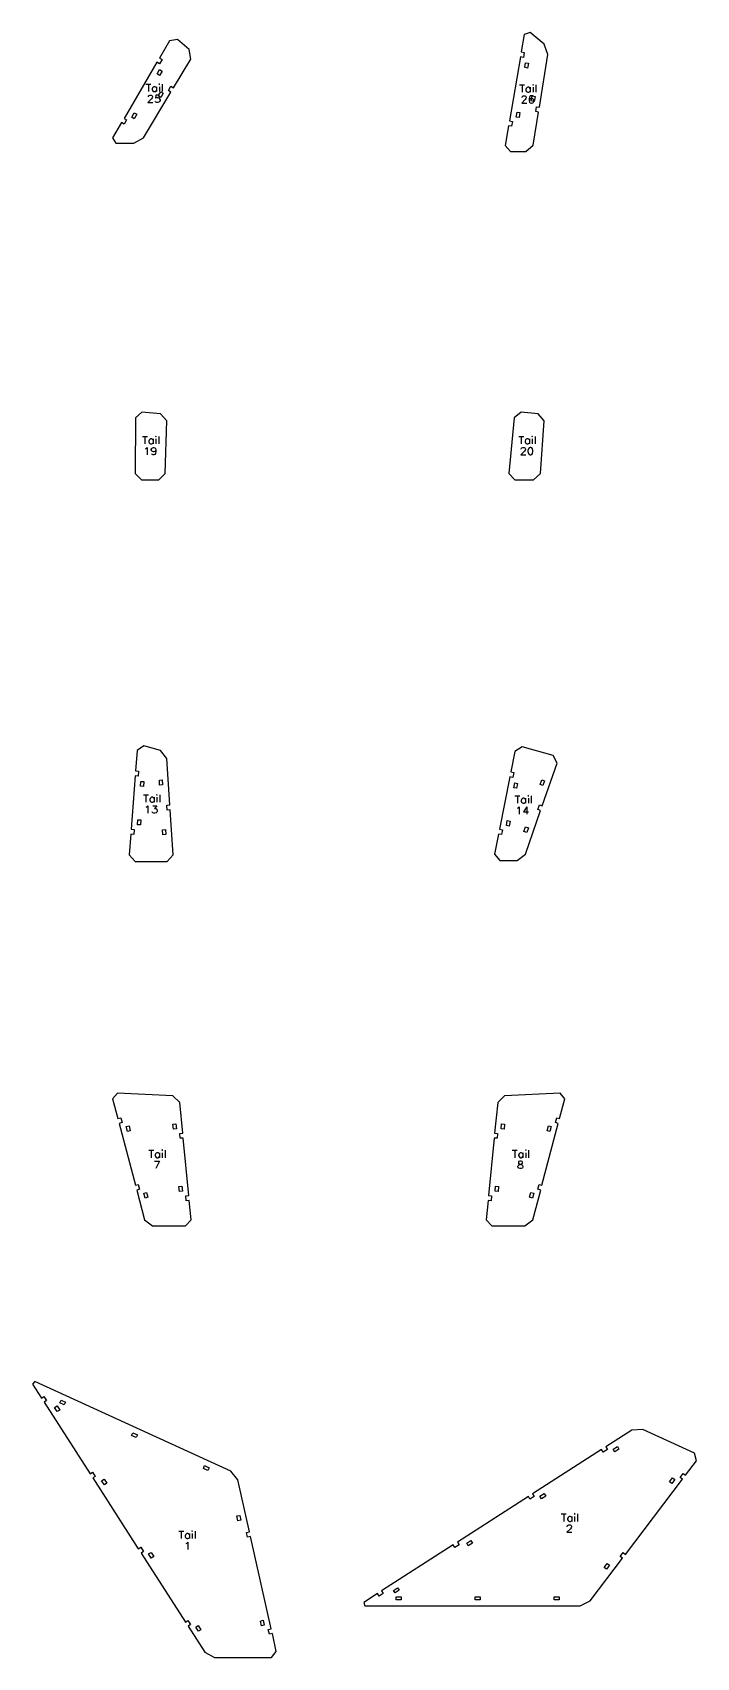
# Model space of a CAD drawing. Header units: metres. Extents: x 97 to 13275, y 12 to 1930.
# Drawn here: x 11595 to 12265, y 37 to 1677 of the extents above; entities that cross this region are included whole.
import ezdxf

# ---------------------------------------------------------------- set-up
doc = ezdxf.new("R2010")
doc.units = ezdxf.units.M
doc.layers.add('tail_cuts', color=1, linetype='Continuous')
doc.layers.add('tail_marks', color=2, linetype='Continuous')

msp = doc.modelspace()

# ---------------------------------------------------------------- linework, layer by layer
at = {"layer": 'tail_cuts'}
for points in [[(12076.9, 1557.1), (12092.5, 1557.1), (12099.9, 1563.4), (12105.3, 1596.8), (12102.3, 1597.3), (12103.1, 1602.3), (12106, 1601.8), (12114.6, 1655), (12110.7, 1665.4), (12096.7, 1677.2), (12090.8, 1675), (12087.8, 1657.5), (12090.8, 1657), (12089.9, 1652.1), (12087, 1652.6), (12075.9, 1588), (12078.8, 1587.5), (12078, 1582.5), (12075, 1583), (12071.6, 1563.3)], [(11678.6, 1565.4), (11697, 1565.4), (11706.6, 1570.8), (11734.3, 1617.1), (11731.8, 1618.6), (11734.3, 1622.9), (11736.9, 1621.3), (11754.4, 1650.4), (11752.8, 1660), (11740.9, 1670), (11732.8, 1668.6), (11722.7, 1651.4), (11725.3, 1649.9), (11722.8, 1645.5), (11720.2, 1647.1), (11687, 1590.5), (11689.6, 1589), (11687.1, 1584.6), (11684.5, 1586.2), (11675.5, 1570.9)], [(12092, 1646.7), (12095, 1646.2), (12094.1, 1641.2), (12091.2, 1641.7)], [(11722.8, 1639.7), (11725.4, 1638.2), (11722.9, 1633.9), (11720.3, 1635.4)], [(11724, 1611.6), (11721.5, 1613.1), (11724, 1617.4), (11726.6, 1615.9)], [(12100.9, 1607.7), (12097.9, 1608.1), (12098.7, 1613.1), (12101.7, 1612.6)], [(11697.2, 1596.1), (11699.8, 1594.6), (11697.3, 1590.2), (11694.7, 1591.8)], [(12083.5, 1596.8), (12086.4, 1596.3), (12085.6, 1591.4), (12082.6, 1591.9)], [(11704.5, 1225.7), (11722, 1225.7), (11728.5, 1232.1), (11730.1, 1285.3), (11723.9, 1292.3), (11704.9, 1294.2), (11698.5, 1288.5), (11698.2, 1232.1)], [(12081.1, 1225.9), (12100.2, 1225.9), (12107, 1232.2), (12110.8, 1285.4), (12104.9, 1292.3), (12087.6, 1294.1), (12080.6, 1288.4), (12075.3, 1232.2)], [(11698.1, 840.8), (11730.5, 840.8), (11736.4, 847.2), (11733.5, 892.8), (11730.5, 892.6), (11730.2, 897.6), (11733.2, 897.8), (11730.2, 944.5), (11723.7, 952.5), (11706.8, 957.2), (11700.2, 952.6), (11698.6, 932), (11701.6, 931.7), (11701.2, 926.8), (11698.2, 927), (11694.2, 873.3), (11697.2, 873), (11696.8, 868), (11693.8, 868.3), (11692.2, 847.2)], [(12066, 841.8), (12083.6, 841.8), (12092, 847.9), (12107.3, 892.1), (12104.4, 893.1), (12106.1, 897.8), (12108.9, 896.8), (12123.8, 940), (12119.8, 947.7), (12088.6, 956.3), (12081.2, 951.8), (12077.2, 931), (12080.1, 930.4), (12079.1, 925.5), (12076.2, 926.1), (12065.8, 873.2), (12068.8, 872.7), (12067.8, 867.8), (12064.8, 868.3), (12060.9, 848.1)], [(11703.8, 921.5), (11706.8, 921.3), (11706.5, 916.3), (11703.5, 916.6)], [(11725.9, 918), (11722.9, 917.8), (11722.6, 922.8), (11725.6, 923)], [(12081.1, 920.1), (12084.1, 919.5), (12083.1, 914.6), (12080.2, 915.1)], [(12109.6, 917.3), (12106.8, 918.2), (12108.4, 923), (12111.3, 922)], [(11700.9, 882.8), (11703.9, 882.6), (11703.5, 877.6), (11700.5, 877.8)], [(11729.1, 867.9), (11726.1, 867.7), (11725.8, 872.7), (11728.8, 872.9)], [(12073.6, 881.9), (12076.6, 881.3), (12075.6, 876.4), (12072.7, 877)], [(12093.2, 869.8), (12090.4, 870.8), (12092, 875.5), (12094.9, 874.5)], [(11715.7, 472.9), (11749, 472.9), (11754.7, 479.2), (11752.8, 498.6), (11749.8, 498.3), (11749.3, 503.3), (11752.3, 503.6), (11746.7, 561.5), (11743.7, 561.3), (11743.2, 566.2), (11746.2, 566.5), (11743.2, 597.5), (11736.3, 604.2), (11680.3, 607), (11675.5, 601.2), (11680.8, 581.2), (11683.7, 582), (11685, 577.2), (11682.1, 576.4), (11698.5, 514), (11701.4, 514.7), (11702.7, 509.9), (11699.8, 509.1), (11707.7, 479)], [(12058.2, 472.9), (12091.5, 472.9), (12099.4, 479), (12107.4, 509.1), (12104.5, 509.9), (12105.7, 514.7), (12108.6, 514), (12125.1, 576.4), (12122.2, 577.2), (12123.5, 582), (12126.4, 581.2), (12131.6, 601.2), (12126.9, 607), (12070.9, 604.2), (12064, 597.5), (12060.9, 566.5), (12063.9, 566.2), (12063.4, 561.3), (12060.5, 561.5), (12054.8, 503.6), (12057.8, 503.3), (12057.3, 498.3), (12054.4, 498.6), (12052.5, 479.2)], [(11739.8, 570.9), (11736.8, 570.6), (11736.3, 575.6), (11739.3, 575.9)], [(12067.9, 575.9), (12070.9, 575.6), (12070.4, 570.6), (12067.4, 570.9)], [(11689.1, 573.1), (11692, 573.9), (11693.3, 569), (11690.4, 568.3)], [(12116.7, 568.3), (12113.8, 569), (12115.1, 573.9), (12118, 573.1)], [(11745.9, 508), (11742.9, 507.7), (11742.4, 512.7), (11745.4, 513)], [(12061.8, 513), (12064.8, 512.7), (12064.3, 507.7), (12061.3, 508)], [(11706.9, 505.8), (11709.8, 506.6), (11711.1, 501.8), (11708.2, 501)], [(12099, 501), (12096.1, 501.8), (12097.4, 506.6), (12100.3, 505.8)], [(11778.2, 37.4), (11835.6, 37.4), (11840.6, 43.6), (11836.6, 61.6), (11833.6, 60.9), (11832.5, 65.8), (11835.5, 66.4), (11814.6, 159.4), (11811.7, 158.7), (11810.6, 163.6), (11813.5, 164.2), (11801.8, 216.7), (11794.6, 225.5), (11597, 315.9), (11594.6, 313.2), (11603.6, 299.2), (11606.1, 300.8), (11608.8, 296.6), (11606.3, 295), (11652.7, 222.8), (11655.2, 224.4), (11657.9, 220.2), (11655.4, 218.6), (11701.4, 147), (11703.9, 148.7), (11706.6, 144.5), (11704.1, 142.8), (11748.9, 73.1), (11751.4, 74.8), (11754.1, 70.6), (11751.6, 68.9), (11768.4, 42.7)], [(11628, 295.1), (11626.7, 292.4), (11622.2, 294.5), (11623.4, 297.2)], [(11616.9, 289.7), (11619.4, 291.3), (11622.1, 287.1), (11619.6, 285.5)], [(11700.4, 262), (11699.2, 259.3), (11694.6, 261.4), (11695.9, 264.1)], [(11929.8, 89.6), (12147.1, 89.6), (12157.2, 94.6), (12189.8, 137.5), (12187.4, 139.3), (12190.4, 143.2), (12192.8, 141.4), (12250.4, 217.3), (12248, 219.1), (12251, 223.1), (12253.4, 221.3), (12264.5, 235.9), (12262.6, 243.6), (12210.4, 267.5), (12199.2, 266.7), (12173, 249.9), (12174.6, 247.4), (12170.4, 244.7), (12168.8, 247.2), (12099.1, 202.4), (12100.7, 199.9), (12096.5, 197.2), (12094.9, 199.7), (12023.4, 153.8), (12025, 151.2), (12020.8, 148.5), (12019.2, 151.1), (11946.9, 104.7), (11948.5, 102.1), (11944.3, 99.4), (11942.7, 102), (11928.8, 93)], [(12184.7, 250.2), (12186.3, 247.7), (12182.1, 245), (12180.5, 247.5)], [(11772.9, 228.9), (11771.6, 226.2), (11767.1, 228.2), (11768.3, 231)], [(11664.4, 215.8), (11666.9, 217.4), (11669.6, 213.2), (11667.1, 211.6)], [(12239.6, 212.9), (12237.2, 214.8), (12240.2, 218.7), (12242.6, 216.9)], [(12110.8, 202.8), (12112.4, 200.2), (12108.2, 197.5), (12106.6, 200.1)], [(11804.8, 176), (11801.8, 175.3), (11800.7, 180.2), (11803.7, 180.8)], [(12036.9, 155.3), (12038.5, 152.8), (12034.3, 150.1), (12032.7, 152.6)], [(11711.8, 141.9), (11714.4, 143.5), (11717.1, 139.3), (11714.5, 137.7)], [(12173.9, 126.5), (12171.5, 128.3), (12174.5, 132.3), (12176.9, 130.4)], [(11963, 107.8), (11964.6, 105.3), (11960.4, 102.6), (11958.8, 105.1)], [(11961.6, 95.6), (11961.6, 98.6), (11966.6, 98.6), (11966.6, 95.6)], [(12041.2, 95.6), (12041.2, 98.6), (12046.2, 98.6), (12046.2, 95.6)], [(12120.9, 95.6), (12120.9, 98.6), (12125.9, 98.6), (12125.9, 95.6)], [(11759.3, 68), (11761.8, 69.6), (11764.5, 65.4), (11762, 63.8)], [(11828.5, 70), (11825.6, 69.3), (11824.5, 74.2), (11827.4, 74.9)]]:
    msp.add_lwpolyline(points, close=True, dxfattribs=at)
at = {"layer": 'tail_marks'}
for p, q in [((11709, 1625), (11714, 1625)), ((11711.5, 1625), (11711.5, 1617.5)), ((11722.6, 1625.3), (11722.2, 1625)), ((11722.2, 1625), (11722.6, 1624.6)), ((11722.9, 1625), (11722.6, 1625.3)), ((11722.6, 1624.6), (11722.9, 1625)), ((11725.4, 1625), (11725.4, 1617.5)), ((12086.1, 1624.4), (12091.1, 1624.4)), ((12088.6, 1624.4), (12088.6, 1616.9)), ((12099.6, 1624.8), (12099.3, 1624.4)), ((12099.3, 1624.4), (12099.6, 1624.1)), ((12100, 1624.4), (12099.6, 1624.8)), ((12099.6, 1624.1), (12100, 1624.4)), ((12102.5, 1624.4), (12102.5, 1616.9)), ((11714.7, 1610.1), (11711.1, 1606.5)), ((11711.5, 1612.6), (11711.8, 1613.3)), ((11711.5, 1612.2), (11711.5, 1612.6)), ((11711.8, 1613.3), (11712.2, 1613.6)), ((11712.2, 1613.6), (11712.9, 1614)), ((11712.9, 1614), (11714.3, 1614)), ((11714.3, 1614), (11715.1, 1613.6)), ((11715.4, 1611.1), (11714.7, 1610.1)), ((11715.1, 1613.6), (11715.4, 1613.3)), ((11715.8, 1621.4), (11715.4, 1620.3)), ((11715.4, 1620.3), (11715.4, 1619.6)), ((11715.4, 1619.6), (11715.8, 1618.6)), ((11715.4, 1613.3), (11715.8, 1612.6)), ((11715.8, 1611.8), (11715.4, 1611.1)), ((11716.5, 1622.1), (11715.8, 1621.4)), ((11715.8, 1618.6), (11716.5, 1617.8)), ((11715.8, 1612.6), (11715.8, 1611.8)), ((11717.2, 1622.5), (11716.5, 1622.1)), ((11716.5, 1617.8), (11717.2, 1617.5)), ((11718.3, 1622.5), (11717.2, 1622.5)), ((11717.2, 1617.5), (11718.3, 1617.5)), ((11719, 1622.1), (11718.3, 1622.5)), ((11718.3, 1617.5), (11719, 1617.8)), ((11718.6, 1607.2), (11718.3, 1607.9)), ((11719, 1614), (11718.6, 1610.8)), ((11718.6, 1610.8), (11719, 1611.1)), ((11719, 1606.8), (11718.6, 1607.2)), ((11719.7, 1621.4), (11719, 1622.1)), ((11719, 1617.8), (11719.7, 1618.6)), ((11722.6, 1614), (11719, 1614)), ((11719, 1611.1), (11720.1, 1611.5)), ((11719.7, 1622.5), (11719.7, 1617.5)), ((11720.1, 1611.5), (11721.1, 1611.5)), ((11721.1, 1611.5), (11722.2, 1611.1)), ((11722.2, 1611.1), (11722.9, 1610.4)), ((11722.9, 1607.6), (11722.2, 1606.8)), ((11722.6, 1622.5), (11722.6, 1617.5)), ((11722.9, 1610.4), (11723.3, 1609.3)), ((11723.3, 1608.6), (11722.9, 1607.6)), ((11723.3, 1609.3), (11723.3, 1608.6)), ((12091.8, 1609.5), (12088.2, 1605.9)), ((12088.6, 1612), (12088.9, 1612.7)), ((12088.6, 1611.6), (12088.6, 1612)), ((12088.9, 1612.7), (12089.3, 1613.1)), ((12089.3, 1613.1), (12090, 1613.4)), ((12090, 1613.4), (12091.4, 1613.4)), ((12091.4, 1613.4), (12092.1, 1613.1)), ((12092.5, 1610.6), (12091.8, 1609.5)), ((12092.1, 1613.1), (12092.5, 1612.7)), ((12092.8, 1620.8), (12092.5, 1619.8)), ((12092.5, 1619.8), (12092.5, 1619.1)), ((12092.5, 1619.1), (12092.8, 1618)), ((12092.5, 1612.7), (12092.8, 1612)), ((12092.8, 1611.3), (12092.5, 1610.6)), ((12093.6, 1621.6), (12092.8, 1620.8)), ((12092.8, 1618), (12093.6, 1617.3)), ((12092.8, 1612), (12092.8, 1611.3)), ((12094.3, 1621.9), (12093.6, 1621.6)), ((12093.6, 1617.3), (12094.3, 1616.9)), ((12095.3, 1621.9), (12094.3, 1621.9)), ((12094.3, 1616.9), (12095.3, 1616.9)), ((12096.1, 1621.6), (12095.3, 1621.9)), ((12095.3, 1616.9), (12096.1, 1617.3)), ((12096.1, 1612), (12095.7, 1610.2)), ((12095.7, 1610.2), (12095.7, 1608.4)), ((12096.1, 1609.5), (12095.7, 1608.4)), ((12095.7, 1608.4), (12096.1, 1607)), ((12096.8, 1620.8), (12096.1, 1621.6)), ((12096.1, 1617.3), (12096.8, 1618)), ((12096.8, 1613.1), (12096.1, 1612)), ((12096.8, 1610.2), (12096.1, 1609.5)), ((12096.8, 1621.9), (12096.8, 1616.9)), ((12097.8, 1613.4), (12096.8, 1613.1)), ((12097.8, 1610.6), (12096.8, 1610.2)), ((12098.6, 1613.4), (12097.8, 1613.4)), ((12098.2, 1610.6), (12097.8, 1610.6)), ((12099.3, 1610.2), (12098.2, 1610.6)), ((12099.6, 1613.1), (12098.6, 1613.4)), ((12100, 1609.5), (12099.3, 1610.2)), ((12099.6, 1621.9), (12099.6, 1616.9)), ((12100, 1612.3), (12099.6, 1613.1)), ((12100.3, 1608.4), (12100, 1609.5)), ((12100, 1607), (12100.3, 1608.1)), ((12100.3, 1608.1), (12100.3, 1608.4)), ((11711.1, 1606.5), (11716.1, 1606.5)), ((11720.1, 1606.5), (11719, 1606.8)), ((11721.1, 1606.5), (11720.1, 1606.5)), ((11722.2, 1606.8), (11721.1, 1606.5)), ((12088.2, 1605.9), (12093.2, 1605.9)), ((12096.1, 1607), (12096.8, 1606.3)), ((12096.8, 1606.3), (12097.8, 1605.9)), ((12097.8, 1605.9), (12098.2, 1605.9)), ((12098.2, 1605.9), (12099.3, 1606.3)), ((12099.3, 1606.3), (12100, 1607)), ((11705.6, 1269.5), (11710.6, 1269.5)), ((11708.1, 1269.5), (11708.1, 1262)), ((11712.4, 1265.9), (11712, 1264.9)), ((11712, 1264.9), (11712, 1264.1)), ((11712, 1264.1), (11712.4, 1263.1)), ((11713.1, 1266.6), (11712.4, 1265.9)), ((11712.4, 1263.1), (11713.1, 1262.4)), ((11713.8, 1267), (11713.1, 1266.6)), ((11714.9, 1267), (11713.8, 1267)), ((11715.6, 1266.6), (11714.9, 1267)), ((11716.3, 1265.9), (11715.6, 1266.6)), ((11715.6, 1262.4), (11716.3, 1263.1)), ((11716.3, 1267), (11716.3, 1262)), ((11719.2, 1269.9), (11718.8, 1269.5)), ((11718.8, 1269.5), (11719.2, 1269.1)), ((11719.5, 1269.5), (11719.2, 1269.9)), ((11719.2, 1269.1), (11719.5, 1269.5)), ((11719.2, 1267), (11719.2, 1262)), ((11722, 1269.5), (11722, 1262)), ((12085.2, 1269.5), (12090.2, 1269.5)), ((12087.7, 1269.5), (12087.7, 1262)), ((12092, 1266), (12091.7, 1264.9)), ((12091.7, 1264.9), (12091.7, 1264.2)), ((12091.7, 1264.2), (12092, 1263.1)), ((12092.7, 1266.7), (12092, 1266)), ((12092, 1263.1), (12092.7, 1262.4)), ((12093.4, 1267), (12092.7, 1266.7)), ((12094.5, 1267), (12093.4, 1267)), ((12095.2, 1266.7), (12094.5, 1267)), ((12095.9, 1266), (12095.2, 1266.7)), ((12095.2, 1262.4), (12095.9, 1263.1)), ((12095.9, 1267), (12095.9, 1262)), ((12098.8, 1269.9), (12098.4, 1269.5)), ((12098.4, 1269.5), (12098.8, 1269.2)), ((12099.2, 1269.5), (12098.8, 1269.9)), ((12098.8, 1269.2), (12099.2, 1269.5)), ((12098.8, 1267), (12098.8, 1262)), ((12101.7, 1269.5), (12101.7, 1262)), ((11708.5, 1257.1), (11709.2, 1257.4)), ((11709.2, 1257.4), (11710.3, 1258.5)), ((11710.3, 1258.5), (11710.3, 1251)), ((11713.1, 1262.4), (11713.8, 1262)), ((11713.8, 1262), (11714.9, 1262)), ((11714.5, 1256.4), (11714.9, 1257.4)), ((11714.5, 1256), (11714.5, 1256.4)), ((11714.9, 1254.9), (11714.5, 1256)), ((11714.9, 1262), (11715.6, 1262.4)), ((11714.9, 1257.4), (11715.6, 1258.1)), ((11715.6, 1254.2), (11714.9, 1254.9)), ((11715.3, 1251.4), (11714.9, 1252.1)), ((11716.3, 1251), (11715.3, 1251.4)), ((11715.6, 1258.1), (11716.7, 1258.5)), ((11716.7, 1253.9), (11715.6, 1254.2)), ((11717, 1251), (11716.3, 1251)), ((11716.7, 1258.5), (11717, 1258.5)), ((11717, 1253.9), (11716.7, 1253.9)), ((11717, 1258.5), (11718.1, 1258.1)), ((11718.1, 1254.2), (11717, 1253.9)), ((11718.1, 1251.4), (11717, 1251)), ((11718.1, 1258.1), (11718.8, 1257.4)), ((11718.8, 1254.9), (11718.1, 1254.2)), ((11718.8, 1252.4), (11718.1, 1251.4)), ((11718.8, 1257.4), (11719.2, 1256)), ((11719.2, 1256), (11718.8, 1254.9)), ((11719.2, 1254.2), (11718.8, 1252.4)), ((11719.2, 1256), (11719.2, 1254.2)), ((12090.9, 1254.6), (12087.4, 1251)), ((12087.4, 1251), (12092.4, 1251)), ((12087.7, 1257.1), (12088.1, 1257.8)), ((12087.7, 1256.8), (12087.7, 1257.1)), ((12088.1, 1257.8), (12088.4, 1258.2)), ((12088.4, 1258.2), (12089.2, 1258.5)), ((12089.2, 1258.5), (12090.6, 1258.5)), ((12090.6, 1258.5), (12091.3, 1258.2)), ((12091.7, 1255.7), (12090.9, 1254.6)), ((12091.3, 1258.2), (12091.7, 1257.8)), ((12091.7, 1257.8), (12092, 1257.1)), ((12092, 1256.4), (12091.7, 1255.7)), ((12092, 1257.1), (12092, 1256.4)), ((12092.7, 1262.4), (12093.4, 1262)), ((12093.4, 1262), (12094.5, 1262)), ((12094.5, 1262), (12095.2, 1262.4)), ((12094.9, 1257.1), (12094.5, 1255.3)), ((12094.5, 1255.3), (12094.5, 1254.3)), ((12094.5, 1254.3), (12094.9, 1252.5)), ((12095.6, 1258.2), (12094.9, 1257.1)), ((12094.9, 1252.5), (12095.6, 1251.4)), ((12096.7, 1258.5), (12095.6, 1258.2)), ((12095.6, 1251.4), (12096.7, 1251)), ((12097.4, 1258.5), (12096.7, 1258.5)), ((12096.7, 1251), (12097.4, 1251)), ((12098.4, 1258.2), (12097.4, 1258.5)), ((12097.4, 1251), (12098.4, 1251.4)), ((12099.2, 1257.1), (12098.4, 1258.2)), ((12098.4, 1251.4), (12099.2, 1252.5)), ((12099.5, 1255.3), (12099.2, 1257.1)), ((12099.2, 1252.5), (12099.5, 1254.3)), ((12099.5, 1254.3), (12099.5, 1255.3)), ((11706.6, 907.9), (11711.6, 907.9)), ((11709.1, 907.9), (11709.1, 900.4)), ((11713.4, 904.3), (11713, 903.3)), ((11713, 903.3), (11713, 902.5)), ((11713, 902.5), (11713.4, 901.5)), ((11714.1, 905), (11713.4, 904.3)), ((11714.8, 905.4), (11714.1, 905)), ((11715.9, 905.4), (11714.8, 905.4)), ((11716.6, 905), (11715.9, 905.4)), ((11717.3, 904.3), (11716.6, 905)), ((11717.3, 905.4), (11717.3, 900.4)), ((11720.1, 908.3), (11719.8, 907.9)), ((11719.8, 907.9), (11720.1, 907.5)), ((11720.5, 907.9), (11720.1, 908.3)), ((11720.1, 907.5), (11720.5, 907.9)), ((11720.1, 905.4), (11720.1, 900.4)), ((11723, 907.9), (11723, 900.4)), ((12081.3, 906.9), (12086.3, 906.9)), ((12083.8, 906.9), (12083.8, 899.4)), ((12088.1, 903.3), (12087.7, 902.2)), ((12087.7, 902.2), (12087.7, 901.5)), ((12088.8, 904), (12088.1, 903.3)), ((12089.5, 904.4), (12088.8, 904)), ((12090.6, 904.4), (12089.5, 904.4)), ((12091.3, 904), (12090.6, 904.4)), ((12092, 903.3), (12091.3, 904)), ((12092, 904.4), (12092, 899.4)), ((12094.9, 907.2), (12094.5, 906.9)), ((12094.5, 906.9), (12094.9, 906.5)), ((12095.2, 906.9), (12094.9, 907.2)), ((12094.9, 906.5), (12095.2, 906.9)), ((12094.9, 904.4), (12094.9, 899.4)), ((12097.7, 906.9), (12097.7, 899.4)), ((11709.3, 895.5), (11710, 895.8)), ((11710, 895.8), (11711, 896.9)), ((11711, 896.9), (11711, 889.4)), ((11713.4, 901.5), (11714.1, 900.8)), ((11714.1, 900.8), (11714.8, 900.4)), ((11714.8, 900.4), (11715.9, 900.4)), ((11715.7, 890.1), (11715.3, 890.8)), ((11716, 889.8), (11715.7, 890.1)), ((11715.9, 900.4), (11716.6, 900.8)), ((11716, 896.9), (11720, 896.9)), ((11717.1, 889.4), (11716, 889.8)), ((11716.6, 900.8), (11717.3, 901.5)), ((11718.2, 889.4), (11717.1, 889.4)), ((11720, 896.9), (11717.8, 894)), ((11717.8, 894), (11718.9, 894)), ((11719.3, 889.8), (11718.2, 889.4)), ((11718.9, 894), (11719.6, 893.7)), ((11720, 890.5), (11719.3, 889.8)), ((11719.6, 893.7), (11720, 893.3)), ((11720, 893.3), (11720.3, 892.3)), ((11720.3, 891.5), (11720, 890.5)), ((11720.3, 892.3), (11720.3, 891.5)), ((12083.8, 894.4), (12084.5, 894.8)), ((12084.5, 894.8), (12085.6, 895.9)), ((12085.6, 895.9), (12085.6, 888.4)), ((12087.7, 901.5), (12088.1, 900.4)), ((12088.1, 900.4), (12088.8, 899.7)), ((12088.8, 899.7), (12089.5, 899.4)), ((12089.5, 899.4), (12090.6, 899.4)), ((12093.4, 895.9), (12089.9, 890.9)), ((12089.9, 890.9), (12095.2, 890.9)), ((12090.6, 899.4), (12091.3, 899.7)), ((12091.3, 899.7), (12092, 900.4)), ((12093.4, 895.9), (12093.4, 888.4)), ((11712, 549.2), (11717, 549.2)), ((11714.5, 549.2), (11714.5, 541.7)), ((11718.8, 545.7), (11718.5, 544.6)), ((11718.5, 544.6), (11718.5, 543.9)), ((11718.5, 543.9), (11718.8, 542.8)), ((11719.5, 546.4), (11718.8, 545.7)), ((11718.8, 542.8), (11719.5, 542.1)), ((11720.2, 546.7), (11719.5, 546.4)), ((11719.5, 542.1), (11720.2, 541.7)), ((11721.3, 546.7), (11720.2, 546.7)), ((11720.2, 541.7), (11721.3, 541.7)), ((11722, 546.4), (11721.3, 546.7)), ((11721.3, 541.7), (11722, 542.1)), ((11722.7, 545.7), (11722, 546.4)), ((11722, 542.1), (11722.7, 542.8)), ((11722.7, 546.7), (11722.7, 541.7)), ((11725.6, 549.6), (11725.2, 549.2)), ((11725.2, 549.2), (11725.6, 548.9)), ((11726, 549.2), (11725.6, 549.6)), ((11725.6, 548.9), (11726, 549.2)), ((11725.6, 546.7), (11725.6, 541.7)), ((11728.5, 549.2), (11728.5, 541.7)), ((12078.7, 549.2), (12083.7, 549.2)), ((12081.2, 549.2), (12081.2, 541.7)), ((12085.5, 545.7), (12085.1, 544.6)), ((12085.1, 544.6), (12085.1, 543.9)), ((12085.1, 543.9), (12085.5, 542.8)), ((12086.2, 546.4), (12085.5, 545.7)), ((12085.5, 542.8), (12086.2, 542.1)), ((12086.9, 546.7), (12086.2, 546.4)), ((12086.2, 542.1), (12086.9, 541.7)), ((12088, 546.7), (12086.9, 546.7)), ((12086.9, 541.7), (12088, 541.7)), ((12088.7, 546.4), (12088, 546.7)), ((12088, 541.7), (12088.7, 542.1)), ((12089.4, 545.7), (12088.7, 546.4)), ((12088.7, 542.1), (12089.4, 542.8)), ((12089.4, 546.7), (12089.4, 541.7)), ((12092.3, 549.6), (12091.9, 549.2)), ((12091.9, 549.2), (12092.3, 548.9)), ((12092.6, 549.2), (12092.3, 549.6)), ((12092.3, 548.9), (12092.6, 549.2)), ((12092.3, 546.7), (12092.3, 541.7)), ((12095.1, 549.2), (12095.1, 541.7)), ((11717.7, 538.2), (11722.7, 538.2)), ((11722.7, 538.2), (11719.2, 530.7)), ((12084.4, 533.2), (12084.8, 534)), ((12084.4, 532.2), (12084.4, 533.2)), ((12084.8, 531.5), (12084.4, 532.2)), ((12085.1, 537.9), (12084.8, 537.2)), ((12084.8, 537.2), (12084.8, 536.5)), ((12084.8, 536.5), (12085.1, 535.7)), ((12084.8, 534), (12085.5, 534.7)), ((12085.1, 531.1), (12084.8, 531.5)), ((12086.2, 538.2), (12085.1, 537.9)), ((12085.1, 535.7), (12085.9, 535.4)), ((12086.2, 530.7), (12085.1, 531.1)), ((12085.5, 534.7), (12086.6, 535)), ((12085.9, 535.4), (12087.3, 535)), ((12087.6, 538.2), (12086.2, 538.2)), ((12087.6, 530.7), (12086.2, 530.7)), ((12086.6, 535), (12088, 535.4)), ((12087.3, 535), (12088.4, 534.7)), ((12088.7, 537.9), (12087.6, 538.2)), ((12088.7, 531.1), (12087.6, 530.7)), ((12088, 535.4), (12088.7, 535.7)), ((12088.4, 534.7), (12089.1, 534)), ((12089.1, 537.2), (12088.7, 537.9)), ((12088.7, 535.7), (12089.1, 536.5)), ((12089.1, 531.5), (12088.7, 531.1)), ((12089.1, 536.5), (12089.1, 537.2)), ((12089.1, 534), (12089.4, 533.2)), ((12089.4, 532.2), (12089.1, 531.5)), ((12089.4, 533.2), (12089.4, 532.2)), ((12128.1, 182.2), (12133.1, 182.2)), ((12130.6, 182.2), (12130.6, 174.7)), ((12141.6, 182.6), (12141.3, 182.2)), ((12141.3, 182.2), (12141.6, 181.8)), ((12142, 182.2), (12141.6, 182.6)), ((12141.6, 181.8), (12142, 182.2)), ((12144.5, 182.2), (12144.5, 174.7)), ((11742.2, 164.9), (11747.2, 164.9)), ((11744.7, 164.9), (11744.7, 157.4)), ((11755.8, 165.2), (11755.4, 164.9)), ((11755.4, 164.9), (11755.8, 164.5)), ((11756.2, 164.9), (11755.8, 165.2)), ((11755.8, 164.5), (11756.2, 164.9)), ((11758.7, 164.9), (11758.7, 157.4)), ((12137.4, 167.3), (12133.8, 163.7)), ((12134.1, 169.8), (12134.5, 170.5)), ((12134.1, 169.4), (12134.1, 169.8)), ((12134.9, 178.6), (12134.5, 177.6)), ((12134.5, 177.6), (12134.5, 176.8)), ((12134.5, 176.8), (12134.9, 175.8)), ((12134.5, 170.5), (12134.9, 170.8)), ((12135.6, 179.3), (12134.9, 178.6)), ((12134.9, 175.8), (12135.6, 175.1)), ((12134.9, 170.8), (12135.6, 171.2)), ((12136.3, 179.7), (12135.6, 179.3)), ((12135.6, 175.1), (12136.3, 174.7)), ((12135.6, 171.2), (12137, 171.2)), ((12137.4, 179.7), (12136.3, 179.7)), ((12136.3, 174.7), (12137.4, 174.7)), ((12137, 171.2), (12137.7, 170.8)), ((12138.1, 179.3), (12137.4, 179.7)), ((12137.4, 174.7), (12138.1, 175.1)), ((12138.1, 168.3), (12137.4, 167.3)), ((12137.7, 170.8), (12138.1, 170.5)), ((12138.8, 178.6), (12138.1, 179.3)), ((12138.1, 175.1), (12138.8, 175.8)), ((12138.1, 170.5), (12138.4, 169.8)), ((12138.4, 169.1), (12138.1, 168.3)), ((12138.4, 169.8), (12138.4, 169.1)), ((12138.8, 179.7), (12138.8, 174.7)), ((12141.6, 179.7), (12141.6, 174.7)), ((11749, 161.3), (11748.7, 160.2)), ((11748.7, 160.2), (11748.7, 159.5)), ((11748.7, 159.5), (11749, 158.4)), ((11749.7, 162), (11749, 161.3)), ((11749, 158.4), (11749.7, 157.7)), ((11749.5, 152.4), (11750.3, 152.8)), ((11750.4, 162.4), (11749.7, 162)), ((11749.7, 157.7), (11750.4, 157.4)), ((11750.3, 152.8), (11751.3, 153.9)), ((11751.5, 162.4), (11750.4, 162.4)), ((11750.4, 157.4), (11751.5, 157.4)), ((11751.3, 153.9), (11751.3, 146.4)), ((11752.2, 162), (11751.5, 162.4)), ((11751.5, 157.4), (11752.2, 157.7)), ((11752.9, 161.3), (11752.2, 162)), ((11752.2, 157.7), (11752.9, 158.4)), ((11752.9, 162.4), (11752.9, 157.4)), ((11755.8, 162.4), (11755.8, 157.4)), ((12133.8, 163.7), (12138.8, 163.7))]:
    msp.add_line(p, q, dxfattribs=at)

doc.saveas('drawing.dxf')
